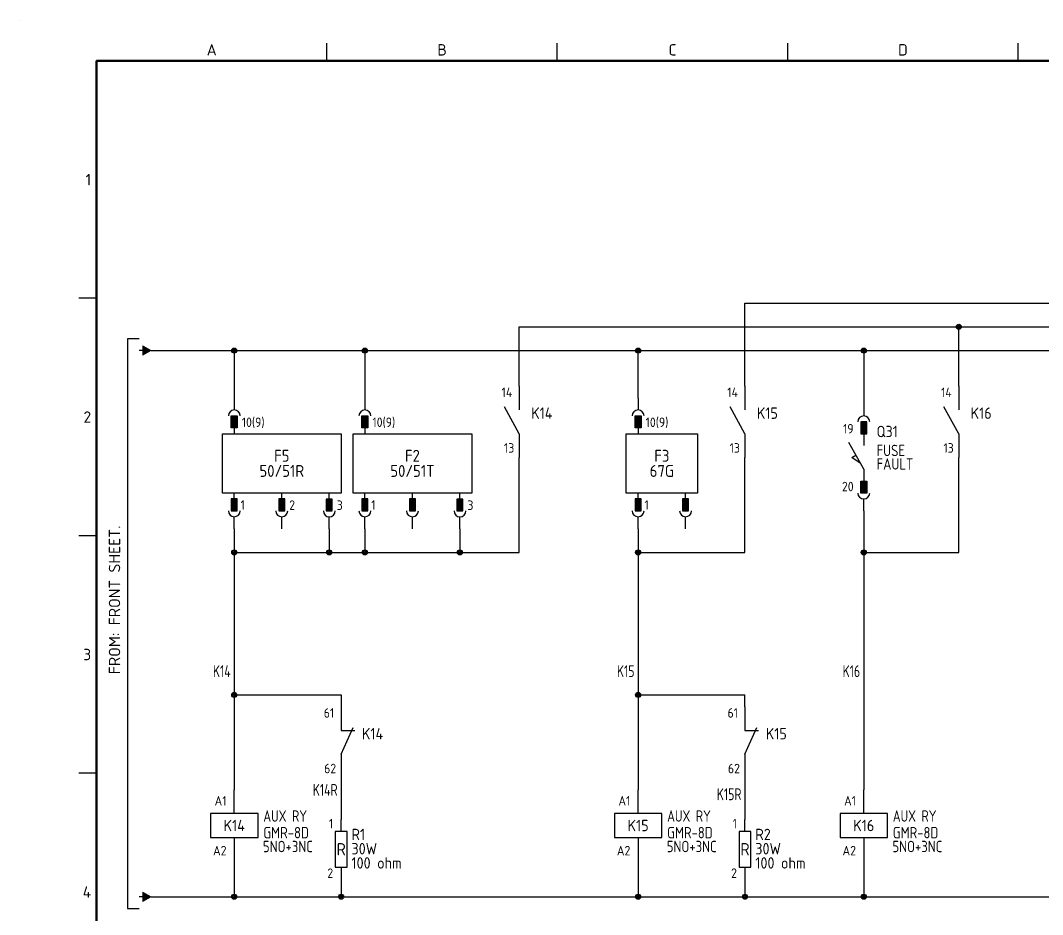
# Model space of a CAD drawing. Header units: millimetres. Extents: x 0 to 556, y 1 to 306.
# Drawn here: x 0 to 215.1, y 103.8 to 292 of the extents above; entities that cross this region are included whole.
import ezdxf
from ezdxf.enums import TextEntityAlignment as Align

# ---------------------------------------------------------------- set-up
doc = ezdxf.new("R2010")
doc.units = ezdxf.units.MM
for name, color, linetype in [('MISC', 7, 'Continuous'), ('Sheet Line', 3, 'Continuous'), ('Sheet Text', 2, 'Continuous'), ('SYMS', 7, 'Continuous'), ('TAGS', 7, 'Continuous'), ('TERMS', 7, 'Continuous'), ('WIRE_YELLOW', 2, 'Continuous'), ('WIREFIXED', 7, 'Continuous')]:
    doc.layers.add(name, color=color, linetype=linetype)
doc.layers.add('Sheet Out Line', color=2, linetype='Continuous', lineweight=50)
doc.styles.add('WD', font='ISOCP2.shx')
doc.styles.add('WD_IEC', font='ISOCP2.shx', dxfattribs={"width": 1.1, "height": 2.4, "bigfont": 'whgtxt.shx'})

# ---------------------------------------------------------------- blocks, each defined once
blk = doc.blocks.new('LSSA3')
blk.add_circle((0, 292), 0.01)
at = {"layer": 'Sheet Line'}
for p, q in [((64.5, 283.5), (64.5, 287.25)), ((113, 283.5), (113, 287.25)), ((161.5, 283.5), (161.5, 287.25)), ((210, 283.5), (210, 287.25)), ((16, 233.5), (12.25, 233.5)), ((16, 183.5), (12.25, 183.5)), ((16, 133.5), (12.25, 133.5))]:
    blk.add_line(p, q, dxfattribs=at)
at = {"layer": 'Sheet Out Line'}
blk.add_lwpolyline([(16, 6.5), (404, 6.5), (404, 283.5), (16, 283.5)], close=True, dxfattribs=at)
at = {"style": 'WD_IEC', "width": 1.1}
for tag, height, p in [('DESC4', 2.4, (57.5, 39.5)), ('CUSTOMERS31', 3.8, (219, 38)), ('TITLE1', 3.6, (333, 37.5)), ('CUSTOMERS21', 3.8, (219, 35.25)), ('DESC3', 2.4, (57.5, 33.5)), ('CUSTOMERS32', 3.8, (219, 32.5)), ('TITLE2', 3.6, (333, 32.5)), ('CUSTOMERS22', 3.8, (219, 29.75)), ('RN', 3.5, (398, 28.75)), ('DESC2', 2.4, (57.5, 27.5)), ('CUSTOMERS33', 3.8, (219, 27)), ('TITLE3', 3.6, (333, 27.5)), ('DESC1', 2.4, (57.5, 21.5)), ('FILE', 2.4, (314, 18.5)), ('WORKNO', 3.5, (365.5, 18.5)), ('DESC0', 2.4, (57.5, 15.5)), ('SHN', 2.4, (395, 12)), ('TSH', 2.4, (401, 9))]:
    blk.add_attdef(tag, text='', height=height, dxfattribs=at).set_placement(p, align=Align.MIDDLE_CENTER)
at = {"style": 'WD_IEC'}
for tag, p in [('DATE4', (96.5, 39.5)), ('DRWN4', (111.5, 39.5)), ('DSGN4', (126.5, 39.5)), ('CHKD4', (141.5, 39.5)), ('APPD4', (156.5, 39.5)), ('DATE3', (96.5, 33.5)), ('DRWN3', (111.5, 33.5)), ('DSGN3', (126.5, 33.5)), ('CHKD3', (141.5, 33.5)), ('APPD3', (156.5, 33.5)), ('DATE2', (96.5, 27.5)), ('DRWN2', (111.5, 27.5)), ('DSGN2', (126.5, 27.5)), ('CHKD2', (141.5, 27.5)), ('APPD2', (156.5, 27.5)), ('DATE1', (96.5, 21.5)), ('DRWN1', (111.5, 21.5)), ('DSGN1', (126.5, 21.5)), ('CHKD1', (141.5, 21.5)), ('APPD1', (156.5, 21.5)), ('DATE0', (96.5, 15.5)), ('DRWN0', (111.5, 15.5)), ('DSGN0', (126.5, 15.5)), ('CHKD0', (141.5, 15.5)), ('APPD0', (156.5, 15.5))]:
    blk.add_attdef(tag, text='', height=2.4, dxfattribs=at).set_placement(p, align=Align.MIDDLE_CENTER)
at = {"style": 'WD_IEC', "width": 1.1}
for tag, p in [('DWG1ST', (345, 10.5)), ('DWGNO', (373.49, 10.5))]:
    blk.add_attdef(tag, text='', height=3.5, dxfattribs=at).set_placement(p, align=Align.MIDDLE_LEFT)
at = {"style": 'WD_IEC', "width": 1.1, "flags": 9}
blk.add_attdef('WD_TB', (0, 0), '', height=2.4, dxfattribs=at)
at = {"layer": 'Sheet Text', "style": 'WD_IEC', "width": 1.1}
for s, p in [('A', (40.25, 284.62)), ('B', (88.75, 284.62)), ('C', (137.25, 284.62)), ('D', (185.75, 284.62))]:
    blk.add_text(s, height=2.4, dxfattribs=at).set_placement(p, align=Align.CENTER)
for s, p in [('1', (14.88, 258.5)), ('2', (14.88, 208.5)), ('3', (14.88, 158.5)), ('4', (14.88, 108.5))]:
    blk.add_text(s, height=2.4, dxfattribs=at).set_placement(p, align=Align.MIDDLE_RIGHT)
blk = doc.blocks.new('HONF1N')
blk.add_hatch(color=256).paths.add_polyline_path([(0.768, 1), (0.768, -1), (2.5, 0)])
at = {"lineweight": 0, "flags": 128}
for points in [[(0.768, 1), (2.5, 0)], [(0.768, 1), (0.768, -1), (2.5, 0)]]:
    blk.add_lwpolyline(points, dxfattribs=at)
at = {"flags": 128}
blk.add_lwpolyline([(0.768, 0), (0, 0)], dxfattribs=at)
at = {"style": 'WD', "flags": 1}
for tag, p in [('X2TERM01', (0.768, 0)), ('X8TERM02', (2.5, 0))]:
    blk.add_attdef(tag, p, '', height=0.08, rotation=90, dxfattribs=at)
blk = doc.blocks.new('VB421_AUXCONTACT1')
for p, q in [((0, 7.5), (0, 2.5)), ((0, -2.5), (-3.12, 3.12)), ((0, -2.5), (0, -7.5))]:
    blk.add_line(p, q)
at = {"linetype": 'Continuous', "style": 'WD_IEC'}
for tag, p in [('TERM01', (-1.47, 5.21)), ('TERM02', (-1.06, -6.5))]:
    blk.add_attdef(tag, text='', height=2, dxfattribs=at).set_placement(p, align=Align.RIGHT)
at = {"style": 'WD_IEC', "flags": 1}
for tag, p, height in [('X2TERM01', (0, 7.5), 0.34), ('X4LINK', (-2.75, 0), 0.32), ('X1LINK', (0, 0), 0.34), ('X8TERM02', (0, -7.5), 0.34)]:
    blk.add_attdef(tag, p, '', height=height, dxfattribs=at)
at = {"style": 'WD_IEC'}
for tag, p in [('TAG2', (2.5, 0.62)), ('TEXT1', (2.5, -2.89)), ('TEXT2', (2.5, -6.09))]:
    blk.add_attdef(tag, p, '', height=2.4, dxfattribs=at)
for tag, p in [('INST', (-2.43, -9.12)), ('LOC', (-2.58, -10.73))]:
    blk.add_attdef(tag, text='', height=1, dxfattribs=at).set_placement(p, align=Align.RIGHT)
at = {"style": 'WD_IEC', "flags": 1}
for tag, p in [('FAMILY', (-2.53, -13.64)), ('XREF', (-2.58, -12.19)), ('CONTACT', (-2.6, -15.24))]:
    blk.add_attdef(tag, text='', height=1, dxfattribs=at).set_placement(p, align=Align.RIGHT)
blk = doc.blocks.new('VB422_AUXCONTACT1')
for p, q in [((0, 7.5), (0, 2.5)), ((0, -2.5), (2.5, 3.12)), ((0, 2.5), (2.87, 2.5)), ((0, -2.5), (0, -7.5))]:
    blk.add_line(p, q)
at = {"linetype": 'Continuous', "style": 'WD_IEC'}
for tag, p in [('TERM01', (-1.47, 5.21)), ('TERM02', (-1.06, -6.5))]:
    blk.add_attdef(tag, text='', height=2, dxfattribs=at).set_placement(p, align=Align.RIGHT)
at = {"style": 'WD_IEC', "flags": 1}
for tag, p, height in [('X2TERM01', (0, 7.5), 0.34), ('X4LINK', (-0.55, 0), 0.32), ('X1LINK', (1.92, 0), 0.32), ('X8TERM02', (0, -7.5), 0.34)]:
    blk.add_attdef(tag, p, '', height=height, dxfattribs=at)
at = {"style": 'WD_IEC'}
for tag, p in [('TAG2', (4.38, 0.62)), ('TEXT1', (4.38, -2.89)), ('TEXT2', (4.38, -6.09))]:
    blk.add_attdef(tag, p, '', height=2.4, dxfattribs=at)
for tag, p in [('INST', (-2.43, -9.12)), ('LOC', (-2.58, -10.73))]:
    blk.add_attdef(tag, text='', height=1, dxfattribs=at).set_placement(p, align=Align.RIGHT)
at = {"style": 'WD_IEC', "flags": 1}
for tag, p in [('FAMILY', (-2.53, -13.64)), ('XREF', (-2.58, -12.19)), ('CONTACT', (-2.6, -15.24))]:
    blk.add_attdef(tag, text='', height=1, dxfattribs=at).set_placement(p, align=Align.RIGHT)
blk = doc.blocks.new('VF41_RES1')
for p, q in [((0, 3.75), (0, 6.25)), ((0, -3.75), (0, -6.25))]:
    blk.add_line(p, q)
blk.add_lwpolyline([(-1.25, 3.75), (-1.25, -3.75), (1.25, -3.75), (1.25, 3.75)], close=True)
at = {"style": 'WD_IEC', "flags": 1}
for tag, p in [('X2TERM01', (0, 6.25)), ('X8TERM02', (0, -6.25))]:
    blk.add_attdef(tag, p, '', height=0.32, dxfattribs=at)
at = {"style": 'WD_IEC'}
for tag, p in [('TERM01', (-1.69, 4.39)), ('TERM02', (-1.69, -6.03))]:
    blk.add_attdef(tag, text='', height=2, dxfattribs=at).set_placement(p, align=Align.RIGHT)
for tag, p in [('TAG1', (2.17, 3.12)), ('RATING1', (2.17, 0.12)), ('RATING2', (2.17, -2.88))]:
    blk.add_attdef(tag, text='', height=2.4, dxfattribs=at).set_placement(p, align=Align.MIDDLE_LEFT)
blk.add_attdef('TEXT', text='', height=2.6, dxfattribs=at).set_placement((0, 0), align=Align.MIDDLE_CENTER)
at = {"style": 'WD_IEC', "flags": 1}
for tag, p in [('INST', (-1.3, -7.89)), ('LOC', (-1.33, -9.19)), ('FAMILY', (-1.21, -10.57)), ('MFG', (-1.13, -12.11)), ('CAT', (-1.16, -13.41)), ('ASSYCODE', (-1.04, -14.8))]:
    blk.add_attdef(tag, text='', height=1, dxfattribs=at).set_placement(p, align=Align.RIGHT)
blk = doc.blocks.new('VG22_OCR1')
for p, q in [((0, 0), (0, -2.5)), ((0, -6.25), (0, -7.5)), ((0, -21.25), (0, -20)), ((10, -21.25), (10, -20)), ((20, -21.27), (20, -20.02)), ((0, -27.5), (0, -25)), ((10, -27.5), (10, -25)), ((20, -27.52), (20, -25.02))]:
    blk.add_line(p, q)
for points in [[(-0.62, -3.75), (0.62, -3.75), (0.62, -6.25), (-0.62, -6.25)], [(-2.5, -7.5), (22.5, -7.5), (22.5, -20), (-2.5, -20)], [(-0.62, -23.75), (0.62, -23.75), (0.62, -21.25), (-0.62, -21.25)], [(9.38, -23.75), (10.62, -23.75), (10.62, -21.25), (9.38, -21.25)], [(19.37, -23.77), (20.62, -23.77), (20.62, -21.27), (19.37, -21.27)]]:
    blk.add_lwpolyline(points, close=True)
for centre, start, end in [((0, -3.75), 0, 180), ((0, -23.75), 180, 0), ((10, -23.75), 180, 0), ((20, -23.77), 180, 0)]:
    blk.add_arc(centre, 1.25, start, end)
for points in [[(-0.62, -6.25), (-0.62, -3.75), (0.62, -6.25), (0.62, -3.75)], [(-0.62, -21.25), (-0.62, -23.75), (0.62, -21.25), (0.62, -23.75)], [(9.38, -21.25), (9.38, -23.75), (10.62, -21.25), (10.62, -23.75)], [(19.37, -21.27), (19.37, -23.77), (20.62, -21.27), (20.62, -23.77)]]:
    blk.add_solid(points)
at = {"style": 'WD', "flags": 1}
for tag, p in [('X2TERM01', (0, 0)), ('X8TERM02', (0, -27.5)), ('X8TERM03', (10, -27.5)), ('X8TERM04', (20, -27.52))]:
    blk.add_attdef(tag, p, '', height=0.32, dxfattribs=at)
at = {"linetype": 'Continuous', "style": 'WD'}
for tag, p in [('TERM01', (1.58, -6.1)), ('TERM02', (1.34, -23.5)), ('TERM03', (11.57, -23.54)), ('TERM04', (21.57, -23.56))]:
    blk.add_attdef(tag, p, '', height=2, dxfattribs=at)
at = {"style": 'WD'}
for tag, p in [('TAG2', (10, -12.15)), ('RATING12', (10, -15.35))]:
    blk.add_attdef(tag, text='', height=2.5, dxfattribs=at).set_placement(p, align=Align.MIDDLE_CENTER)
at = {"style": 'WD', "flags": 1}
for tag, p in [('INST', (-3.57, -16.07)), ('LOC', (-3.62, -17.38)), ('FAMILY', (-3.62, -20.05)), ('XREF', (-3.62, -18.73))]:
    blk.add_attdef(tag, text='', height=1, dxfattribs=at).set_placement(p, align=Align.RIGHT)
blk = doc.blocks.new('VA221_PFCHECKER2')
for p, q in [((0, 11.25), (0, 8.75)), ((0, 6.25), (0, 2.5)), ((0, -2.5), (-3.12, 3.12)), ((-2.5, 0), (-1.65, 0.47)), ((-0.74, -1.18), (-2.5, 0)), ((0, -2.5), (0, -5)), ((0, -11.25), (0, -8.75))]:
    blk.add_line(p, q)
for points in [[(0.62, 7.5), (-0.62, 7.5), (-0.62, 5), (0.62, 5)], [(0.62, -7.5), (-0.62, -7.5), (-0.62, -5), (0.62, -5)]]:
    blk.add_lwpolyline(points, close=True)
for centre, start, end in [((0, 7.5), 0, 180), ((0, -7.5), 180, 0)]:
    blk.add_arc(centre, 1.25, start, end)
for points in [[(0.62, 5), (0.62, 7.5), (-0.62, 5), (-0.62, 7.5)], [(0.62, -5), (0.62, -7.5), (-0.62, -5), (-0.62, -7.5)]]:
    blk.add_solid(points)
at = {"flags": 1}
for tag, p, height, style in [('X2TERM01', (0, 11.25), 0.08, 'WD'), ('X1LINK', (0, 0), 0.32, 'WD_IEC'), ('X8TERM02', (0, -11.25), 0.08, 'WD')]:
    blk.add_attdef(tag, p, '', height=height, dxfattribs=dict(at, style=style))
at = {"style": 'WD_IEC'}
for tag, p in [('TERM01', (-2.13, 5.04)), ('TERM02', (-2.13, -7.13))]:
    blk.add_attdef(tag, text='', height=2, dxfattribs=at).set_placement(p, align=Align.RIGHT)
blk.add_attdef('TAG2', text='', height=2.4, dxfattribs=at).set_placement((2.69, 5.46), align=Align.MIDDLE_LEFT)
at = {"style": 'WD_IEC', "width": 0.9}
for tag, p in [('TEXT1', (2.69, 1.47)), ('TEXT2', (2.69, -1.37))]:
    blk.add_attdef(tag, text='', height=2.4, dxfattribs=at).set_placement(p, align=Align.MIDDLE_LEFT)
at = {"style": 'WD_IEC', "flags": 1}
blk.add_attdef('XREF', text='', height=1.8, dxfattribs=at).set_placement((2.69, -3.73), align=Align.MIDDLE_LEFT)
for tag, p in [('INST', (-2.37, -9.97)), ('LOC', (-2.4, -11.27)), ('PINLIST_TYPE', (-2.27, -13.9)), ('FAMILY', (-2.27, -12.66))]:
    blk.add_attdef(tag, text='', height=1, dxfattribs=at).set_placement(p, align=Align.RIGHT)
blk = doc.blocks.new('WDDOT')
for radius in [0.529, 0.33, 0.164]:
    blk.add_circle((0, 0), radius)
blk = doc.blocks.new('VJ11_AUXRY_Q1')
for p, q in [((0, 2.5), (0, 7.5)), ((0, -2.5), (0, -7.5))]:
    blk.add_line(p, q)
blk.add_lwpolyline([(-5, 2.5), (-5, -2.5), (5, -2.5), (5, 2.5)], close=True)
at = {"style": 'WD_IEC', "flags": 1}
for tag, p, height in [('X2TERM01', (0, 7.5), 0.32), ('X4LINK', (-5, 0), 0.32), ('X1LINK', (5, 0), 0.32), ('INST', (2.17, -4.46), 1), ('LOC', (2.14, -5.76), 1), ('FAMILY', (2.27, -7.15), 1), ('X8TERM02', (0, -7.5), 0.32), ('MFG', (2.34, -8.68), 1), ('ASSYCODE', (2.25, -11.11), 1), ('CAT', (2.31, -9.98), 1), ('WDTAGALT', (2.25, -12.35), 1), ('PEER_PINLIST', (2.25, -13.65), 1)]:
    blk.add_attdef(tag, p, '', height=height, dxfattribs=at)
at = {"style": 'WD_IEC'}
for tag, p in [('TERM01', (-1.63, 4.2)), ('TERM02', (-1.63, -6.29))]:
    blk.add_attdef(tag, text='', height=2, dxfattribs=at).set_placement(p, align=Align.RIGHT)
for tag, p, width in [('RATING12', (6.11, 0.8), 0.85), ('RATING11', (6.11, -2.7), 0.9), ('RATING1', (6.04, -5.62), 0.9)]:
    blk.add_attdef(tag, p, '', height=2.4, dxfattribs=dict(at, width=width))
blk.add_attdef('TAG1', text='', height=2.4, dxfattribs=at).set_placement((0, 0), align=Align.MIDDLE_CENTER)
at = {"lineweight": 9, "style": 'WD_IEC'}
for tag, p in [('NO', (-5.5, -16.5)), ('NC', (-5.5, -20))]:
    blk.add_attdef(tag, text='', height=2.5, dxfattribs=at).set_placement(p, align=Align.TOP_RIGHT)
for tag, p in [('XREFNO', (-4, -16.5)), ('XREFNC', (-4, -20))]:
    blk.add_attdef(tag, text='', height=2.5, dxfattribs=at).set_placement(p, align=Align.TOP_LEFT)
blk = doc.blocks.new('WD_WNV')
at = {"linetype": 'Continuous', "style": 'WD_IEC', "width": 0.8}
blk.add_attdef('WIRENO', text='', height=2.5, rotation=90, dxfattribs=at).set_placement((-0.75, 0), align=Align.CENTER)
at = {"style": 'WD_IEC', "flags": 1}
for tag, p in [('W08USER', (-1, 0.375)), ('W04USER', (-1, 0.875)), ('W05USER', (-1, 0.75)), ('W09USER', (-1, 0.25)), ('W03USER', (-1, 1)), ('W06USER', (-1, 0.625)), ('W07USER', (-1, 0.5)), ('W02USER', (-1, 1.125)), ('W01USER', (-1, 1.25)), ('W10USER', (-1, 0.125))]:
    blk.add_attdef(tag, text='', height=0.08, dxfattribs=at).set_placement(p, align=Align.CENTER)
blk = doc.blocks.new('VG32_SGR1')
for p, q in [((0, 0), (0, -2.5)), ((0, -6.25), (0, -7.5)), ((0, -21.25), (0, -20)), ((10, -21.25), (10, -20)), ((0, -27.5), (0, -25)), ((10, -27.5), (10, -25))]:
    blk.add_line(p, q)
for points in [[(-0.62, -3.75), (0.62, -3.75), (0.62, -6.25), (-0.62, -6.25)], [(-2.5, -7.5), (12.5, -7.5), (12.5, -20), (-2.5, -20)], [(-0.62, -23.75), (0.62, -23.75), (0.62, -21.25), (-0.62, -21.25)], [(9.38, -23.75), (10.62, -23.75), (10.62, -21.25), (9.38, -21.25)]]:
    blk.add_lwpolyline(points, close=True)
for centre, start, end in [((0, -3.75), 0, 180), ((0, -23.75), 180, 0), ((10, -23.75), 180, 0)]:
    blk.add_arc(centre, 1.25, start, end)
for points in [[(-0.62, -6.25), (-0.62, -3.75), (0.62, -6.25), (0.62, -3.75)], [(-0.62, -21.25), (-0.62, -23.75), (0.62, -21.25), (0.62, -23.75)], [(9.38, -21.25), (9.38, -23.75), (10.62, -21.25), (10.62, -23.75)]]:
    blk.add_solid(points)
at = {"style": 'WD', "flags": 1}
for tag, p in [('X2TERM01', (0, 0)), ('X8TERM02', (0, -27.5)), ('X8TERM03', (10, -27.5))]:
    blk.add_attdef(tag, p, '', height=0.32, dxfattribs=at)
at = {"linetype": 'Continuous', "style": 'WD'}
for tag, p in [('TERM01', (1.58, -6.1)), ('TERM02', (1.34, -23.5)), ('TERM03', (11.57, -23.54))]:
    blk.add_attdef(tag, p, '', height=2, dxfattribs=at)
at = {"style": 'WD'}
for tag, p in [('TAG2', (5, -12.15)), ('RATING12', (5, -15.35))]:
    blk.add_attdef(tag, text='', height=2.5, dxfattribs=at).set_placement(p, align=Align.MIDDLE_CENTER)
at = {"style": 'WD', "flags": 1}
for tag, p in [('INST', (-4.99, -15.86)), ('LOC', (-5.03, -17.18)), ('FAMILY', (-5.03, -19.85)), ('XREF', (-5.03, -18.53))]:
    blk.add_attdef(tag, text='', height=1, dxfattribs=at).set_placement(p, align=Align.RIGHT)

msp = doc.modelspace()

# ---------------------------------------------------------------- linework, layer by layer
at = {"linetype": 'Continuous'}
for p, q in [((25, 225), (22.5, 225)), ((22.5, 225), (22.5, 105)), ((22.5, 105), (25, 105))]:
    msp.add_line(p, q, dxfattribs=at)
at = {"layer": 'WIRE_YELLOW', "linetype": 'Continuous'}
for p, q in [((152.5, 215), (152.5, 232.5)), ((152.5, 232.5), (395, 232.5)), ((105, 227.5), (392.5, 227.5)), ((105, 215), (105, 227.5)), ((197.5, 215), (197.5, 227.5)), ((27.5, 222.5), (27.5, 222.5)), ((27.5, 222.5), (395, 222.5)), ((45, 222.5), (45, 212.5)), ((72.5, 222.5), (72.5, 212.5)), ((130, 212.5), (130, 222.5)), ((177.5, 222.5), (177.5, 211.25)), ((105, 180), (105, 200)), ((152.5, 180), (152.5, 200)), ((197.5, 180), (197.5, 200)), ((177.5, 188.75), (177.5, 130)), ((45, 185), (45, 130)), ((65, 184.98), (65, 180)), ((72.5, 185), (72.5, 180)), ((92.5, 184.98), (92.5, 180)), ((130, 185), (130, 130)), ((45, 180), (105, 180)), ((130, 180), (152.5, 180)), ((177.5, 180), (197.5, 180)), ((45, 150), (67.5, 150)), ((67.5, 150), (67.5, 147.5)), ((130, 150), (152.5, 150)), ((152.5, 147.5), (152.5, 150)), ((67.5, 132.5), (67.5, 123.75)), ((152.5, 132.5), (152.5, 123.75)), ((45, 115), (45, 107.5)), ((130, 115), (130, 107.5)), ((177.5, 115), (177.5, 107.5)), ((67.5, 111.25), (67.5, 107.5)), ((152.5, 111.25), (152.5, 107.5)), ((27.5, 107.5), (395, 107.5))]:
    msp.add_line(p, q, dxfattribs=at)

# ---------------------------------------------------------------- block references
at = {"linetype": 'Continuous'}
msp.add_blockref('LSSA3', (0, 0), dxfattribs=at)
at = {"layer": 'SYMS', "linetype": 'Continuous'}
for name, p in [('WDDOT', (197.5, 227.5)), ('HONF1N', (25, 222.5)), ('WDDOT', (45, 222.5)), ('WDDOT', (72.5, 222.5)), ('WDDOT', (130, 222.5)), ('WDDOT', (177.5, 222.5)), ('WDDOT', (45, 180)), ('WDDOT', (65, 180)), ('WDDOT', (72.5, 180)), ('WDDOT', (92.5, 180)), ('WDDOT', (130, 180)), ('WDDOT', (177.5, 180)), ('WDDOT', (45, 150)), ('WDDOT', (130, 150)), ('HONF1N', (25, 107.5)), ('WDDOT', (45, 107.5)), ('WDDOT', (67.5, 107.5)), ('WDDOT', (130, 107.5)), ('WDDOT', (152.5, 107.5)), ('WDDOT', (177.5, 107.5))]:
    msp.add_blockref(name, p, dxfattribs=at)
ref = msp.add_blockref('VB421_AUXCONTACT1', (105, 207.5), dxfattribs=at)
ref.add_attrib('TERM02', '13', dxfattribs={"layer": 'TERMS', "linetype": 'Continuous', "height": 2, "style": 'WD_IEC'}).set_placement((103.94, 201), align=Align.RIGHT)
ref.add_attrib('TERM01', '14', dxfattribs={"layer": 'TERMS', "linetype": 'Continuous', "height": 2, "style": 'WD_IEC'}).set_placement((103.53, 212.71), align=Align.RIGHT)
ref.add_attrib('TAG2', 'K14', (107.5, 208.12), dxfattribs={"layer": 'TAGS', "height": 2.4, "style": 'WD_IEC'})
ref = msp.add_blockref('VB421_AUXCONTACT1', (152.5, 207.5), dxfattribs=at)
ref.add_attrib('TERM02', '13', dxfattribs={"layer": 'TERMS', "linetype": 'Continuous', "height": 2, "style": 'WD_IEC'}).set_placement((151.44, 201), align=Align.RIGHT)
ref.add_attrib('TERM01', '14', dxfattribs={"layer": 'TERMS', "linetype": 'Continuous', "height": 2, "style": 'WD_IEC'}).set_placement((151.03, 212.71), align=Align.RIGHT)
ref.add_attrib('TAG2', 'K15', (155, 208.12), dxfattribs={"layer": 'TAGS', "height": 2.4, "style": 'WD_IEC'})
ref = msp.add_blockref('VB421_AUXCONTACT1', (197.5, 207.5), dxfattribs=at)
ref.add_attrib('TERM02', '13', dxfattribs={"layer": 'TERMS', "linetype": 'Continuous', "height": 2, "style": 'WD_IEC'}).set_placement((196.44, 201), align=Align.RIGHT)
ref.add_attrib('TERM01', '14', dxfattribs={"layer": 'TERMS', "linetype": 'Continuous', "height": 2, "style": 'WD_IEC'}).set_placement((196.03, 212.71), align=Align.RIGHT)
ref.add_attrib('TAG2', 'K16', (200, 208.12), dxfattribs={"layer": 'TAGS', "height": 2.4, "style": 'WD_IEC'})
ref = msp.add_blockref('VG22_OCR1', (45, 212.5), dxfattribs=at)
ref.add_attrib('TERM01', '10(9)', (46.58, 206.4), dxfattribs={"layer": 'TERMS', "linetype": 'Continuous', "height": 2, "style": 'WD'})
ref.add_attrib('TAG2', 'F5', dxfattribs={"layer": 'TAGS', "height": 2.5, "style": 'WD'}).set_placement((55, 200.35), align=Align.MIDDLE_CENTER)
ref.add_attrib('TERM04', '3', (66.57, 188.94), dxfattribs={"layer": 'TERMS', "linetype": 'Continuous', "height": 2, "style": 'WD'})
ref.add_attrib('TERM03', '2', (56.57, 188.96), dxfattribs={"layer": 'TERMS', "linetype": 'Continuous', "height": 2, "style": 'WD'})
ref.add_attrib('TERM02', '1', (46.34, 189), dxfattribs={"layer": 'TERMS', "linetype": 'Continuous', "height": 2, "style": 'WD'})
ref.add_attrib('RATING12', '50/51R', dxfattribs={"layer": 'MISC', "height": 2.5, "style": 'WD'}).set_placement((55, 197.15), align=Align.MIDDLE_CENTER)
ref = msp.add_blockref('VG22_OCR1', (72.5, 212.5), dxfattribs=at)
ref.add_attrib('TERM01', '10(9)', (74.08, 206.4), dxfattribs={"layer": 'TERMS', "linetype": 'Continuous', "height": 2, "style": 'WD'})
ref.add_attrib('TAG2', 'F2', dxfattribs={"layer": 'TAGS', "height": 2.5, "style": 'WD'}).set_placement((82.5, 200.35), align=Align.MIDDLE_CENTER)
ref.add_attrib('TERM04', '3', (94.07, 188.94), dxfattribs={"layer": 'TERMS', "linetype": 'Continuous', "height": 2, "style": 'WD'})
ref.add_attrib('TERM02', '1', (73.84, 189), dxfattribs={"layer": 'TERMS', "linetype": 'Continuous', "height": 2, "style": 'WD'})
ref.add_attrib('RATING12', '50/51T', dxfattribs={"layer": 'MISC', "height": 2.5, "style": 'WD'}).set_placement((82.5, 197.15), align=Align.MIDDLE_CENTER)
ref = msp.add_blockref('VG32_SGR1', (130, 212.5), dxfattribs=at)
ref.add_attrib('TERM01', '10(9)', (131.58, 206.4), dxfattribs={"layer": 'TERMS', "linetype": 'Continuous', "height": 2, "style": 'WD'})
ref.add_attrib('TAG2', 'F3', dxfattribs={"layer": 'TAGS', "height": 2.5, "style": 'WD'}).set_placement((135, 200.35), align=Align.MIDDLE_CENTER)
ref.add_attrib('TERM02', '1', (131.34, 189), dxfattribs={"layer": 'TERMS', "linetype": 'Continuous', "height": 2, "style": 'WD'})
ref.add_attrib('RATING12', '67G', dxfattribs={"layer": 'MISC', "height": 2.5, "style": 'WD'}).set_placement((135, 197.15), align=Align.MIDDLE_CENTER)
ref = msp.add_blockref('VA221_PFCHECKER2', (177.5, 200), dxfattribs=at)
ref.add_attrib('TEXT2', 'FAULT', dxfattribs={"layer": 'MISC', "height": 2.4, "style": 'WD_IEC', "width": 0.9}).set_placement((180.19, 198.63), align=Align.MIDDLE_LEFT)
ref.add_attrib('TERM02', '20', dxfattribs={"layer": 'TERMS', "height": 2, "style": 'WD_IEC'}).set_placement((175.37, 192.87), align=Align.RIGHT)
ref.add_attrib('TERM01', '19', dxfattribs={"layer": 'TERMS', "height": 2, "style": 'WD_IEC'}).set_placement((175.37, 205.04), align=Align.RIGHT)
ref.add_attrib('TAG2', 'Q31', dxfattribs={"layer": 'TAGS', "height": 2.4, "style": 'WD_IEC'}).set_placement((180.19, 205.46), align=Align.MIDDLE_LEFT)
ref.add_attrib('TEXT1', 'FUSE', dxfattribs={"layer": 'MISC', "height": 2.4, "style": 'WD_IEC', "width": 0.9}).set_placement((180.19, 201.47), align=Align.MIDDLE_LEFT)
ref = msp.add_blockref('VB422_AUXCONTACT1', (67.5, 140), dxfattribs=at)
ref.add_attrib('TERM02', '62', dxfattribs={"layer": 'TERMS', "linetype": 'Continuous', "height": 2, "style": 'WD_IEC'}).set_placement((66.44, 133.5), align=Align.RIGHT)
ref.add_attrib('TERM01', '61', dxfattribs={"layer": 'TERMS', "linetype": 'Continuous', "height": 2, "style": 'WD_IEC'}).set_placement((66.03, 145.21), align=Align.RIGHT)
ref.add_attrib('TAG2', 'K14', (71.87, 140.62), dxfattribs={"layer": 'TAGS', "height": 2.4, "style": 'WD_IEC'})
ref = msp.add_blockref('VB422_AUXCONTACT1', (152.5, 140), dxfattribs=at)
ref.add_attrib('TERM02', '62', dxfattribs={"layer": 'TERMS', "linetype": 'Continuous', "height": 2, "style": 'WD_IEC'}).set_placement((151.44, 133.5), align=Align.RIGHT)
ref.add_attrib('TERM01', '61', dxfattribs={"layer": 'TERMS', "linetype": 'Continuous', "height": 2, "style": 'WD_IEC'}).set_placement((151.03, 145.21), align=Align.RIGHT)
ref.add_attrib('TAG2', 'K15', (156.88, 140.62), dxfattribs={"layer": 'TAGS', "height": 2.4, "style": 'WD_IEC'})
ref = msp.add_blockref('VJ11_AUXRY_Q1', (45, 122.5), dxfattribs=at)
ref.add_attrib('RATING1', '5NO+3NC', (51.04, 116.88), dxfattribs={"layer": 'MISC', "height": 2.4, "style": 'WD_IEC', "width": 0.9})
ref.add_attrib('RATING11', 'GMR-8D', (51.11, 119.8), dxfattribs={"layer": 'MISC', "height": 2.4, "style": 'WD_IEC', "width": 0.9})
ref.add_attrib('RATING12', 'AUX RY', (51.11, 123.3), dxfattribs={"layer": 'MISC', "height": 2.4, "style": 'WD_IEC', "width": 0.85})
ref.add_attrib('TAG1', 'K14', dxfattribs={"layer": 'TAGS', "height": 2.4, "style": 'WD_IEC'}).set_placement((45, 122.5), align=Align.MIDDLE_CENTER)
ref.add_attrib('TERM02', 'A2', dxfattribs={"layer": 'TERMS', "height": 2, "style": 'WD_IEC'}).set_placement((43.37, 116.21), align=Align.RIGHT)
ref.add_attrib('TERM01', 'A1', dxfattribs={"layer": 'TERMS', "height": 2, "style": 'WD_IEC'}).set_placement((43.37, 126.7), align=Align.RIGHT)
ref = msp.add_blockref('VJ11_AUXRY_Q1', (130, 122.5), dxfattribs=at)
ref.add_attrib('RATING1', '5NO+3NC', (136.04, 116.88), dxfattribs={"layer": 'MISC', "height": 2.4, "style": 'WD_IEC', "width": 0.9})
ref.add_attrib('RATING11', 'GMR-8D', (136.11, 119.8), dxfattribs={"layer": 'MISC', "height": 2.4, "style": 'WD_IEC', "width": 0.9})
ref.add_attrib('RATING12', 'AUX RY', (136.11, 123.3), dxfattribs={"layer": 'MISC', "height": 2.4, "style": 'WD_IEC', "width": 0.85})
ref.add_attrib('TAG1', 'K15', dxfattribs={"layer": 'TAGS', "height": 2.4, "style": 'WD_IEC'}).set_placement((130, 122.5), align=Align.MIDDLE_CENTER)
ref.add_attrib('TERM02', 'A2', dxfattribs={"layer": 'TERMS', "height": 2, "style": 'WD_IEC'}).set_placement((128.37, 116.21), align=Align.RIGHT)
ref.add_attrib('TERM01', 'A1', dxfattribs={"layer": 'TERMS', "height": 2, "style": 'WD_IEC'}).set_placement((128.37, 126.7), align=Align.RIGHT)
ref = msp.add_blockref('VJ11_AUXRY_Q1', (177.5, 122.5), dxfattribs=at)
ref.add_attrib('RATING1', '5NO+3NC', (183.54, 116.88), dxfattribs={"layer": 'MISC', "height": 2.4, "style": 'WD_IEC', "width": 0.9})
ref.add_attrib('RATING11', 'GMR-8D', (183.61, 119.8), dxfattribs={"layer": 'MISC', "height": 2.4, "style": 'WD_IEC', "width": 0.9})
ref.add_attrib('RATING12', 'AUX RY', (183.61, 123.3), dxfattribs={"layer": 'MISC', "height": 2.4, "style": 'WD_IEC', "width": 0.85})
ref.add_attrib('TAG1', 'K16', dxfattribs={"layer": 'TAGS', "height": 2.4, "style": 'WD_IEC'}).set_placement((177.5, 122.5), align=Align.MIDDLE_CENTER)
ref.add_attrib('TERM02', 'A2', dxfattribs={"layer": 'TERMS', "height": 2, "style": 'WD_IEC'}).set_placement((175.87, 116.21), align=Align.RIGHT)
ref.add_attrib('TERM01', 'A1', dxfattribs={"layer": 'TERMS', "height": 2, "style": 'WD_IEC'}).set_placement((175.87, 126.7), align=Align.RIGHT)
ref = msp.add_blockref('VF41_RES1', (67.5, 117.5), dxfattribs=at)
ref.add_attrib('RATING2', '100 ohm', dxfattribs={"layer": 'MISC', "height": 2.4, "style": 'WD_IEC'}).set_placement((69.67, 114.62), align=Align.MIDDLE_LEFT)
ref.add_attrib('RATING1', '30W', dxfattribs={"layer": 'MISC', "height": 2.4, "style": 'WD_IEC'}).set_placement((69.67, 117.62), align=Align.MIDDLE_LEFT)
ref.add_attrib('TAG1', 'R1', dxfattribs={"layer": 'TAGS', "height": 2.4, "style": 'WD_IEC'}).set_placement((69.67, 120.62), align=Align.MIDDLE_LEFT)
ref.add_attrib('TERM02', '2', dxfattribs={"layer": 'TERMS', "height": 2, "style": 'WD_IEC'}).set_placement((65.81, 111.47), align=Align.RIGHT)
ref.add_attrib('TERM01', '1', dxfattribs={"layer": 'TERMS', "height": 2, "style": 'WD_IEC'}).set_placement((65.81, 121.89), align=Align.RIGHT)
ref.add_attrib('TEXT', 'R', dxfattribs={"layer": 'MISC', "height": 2.6, "style": 'WD_IEC'}).set_placement((67.5, 117.5), align=Align.MIDDLE_CENTER)
ref = msp.add_blockref('VF41_RES1', (152.5, 117.5), dxfattribs=at)
ref.add_attrib('RATING2', '100 ohm', dxfattribs={"layer": 'MISC', "height": 2.4, "style": 'WD_IEC'}).set_placement((154.67, 114.62), align=Align.MIDDLE_LEFT)
ref.add_attrib('RATING1', '30W', dxfattribs={"layer": 'MISC', "height": 2.4, "style": 'WD_IEC'}).set_placement((154.67, 117.62), align=Align.MIDDLE_LEFT)
ref.add_attrib('TAG1', 'R2', dxfattribs={"layer": 'TAGS', "height": 2.4, "style": 'WD_IEC'}).set_placement((154.67, 120.62), align=Align.MIDDLE_LEFT)
ref.add_attrib('TERM02', '2', dxfattribs={"layer": 'TERMS', "height": 2, "style": 'WD_IEC'}).set_placement((150.81, 111.47), align=Align.RIGHT)
ref.add_attrib('TERM01', '1', dxfattribs={"layer": 'TERMS', "height": 2, "style": 'WD_IEC'}).set_placement((150.81, 121.89), align=Align.RIGHT)
ref.add_attrib('TEXT', 'R', dxfattribs={"layer": 'MISC', "height": 2.6, "style": 'WD_IEC'}).set_placement((152.5, 117.5), align=Align.MIDDLE_CENTER)
at = {"layer": 'WIREFIXED', "linetype": 'Continuous'}
ref = msp.add_blockref('WD_WNV', (45, 155), dxfattribs=at)
ref.add_attrib('WIRENOF', 'K14', dxfattribs={"linetype": 'Continuous', "height": 2.5, "style": 'WD_IEC', "width": 0.8}).set_placement((44.25, 155), align=Align.MIDDLE_RIGHT)
ref = msp.add_blockref('WD_WNV', (130, 155), dxfattribs=at)
ref.add_attrib('WIRENOF', 'K15', dxfattribs={"linetype": 'Continuous', "height": 2.5, "style": 'WD_IEC', "width": 0.8}).set_placement((129.25, 155), align=Align.MIDDLE_RIGHT)
ref = msp.add_blockref('WD_WNV', (177.5, 155), dxfattribs=at)
ref.add_attrib('WIRENOF', 'K16', dxfattribs={"linetype": 'Continuous', "height": 2.5, "style": 'WD_IEC', "width": 0.8}).set_placement((176.75, 155), align=Align.MIDDLE_RIGHT)
ref = msp.add_blockref('WD_WNV', (67.5, 130), dxfattribs=at)
ref.add_attrib('WIRENOF', 'K14R', dxfattribs={"linetype": 'Continuous', "height": 2.5, "style": 'WD_IEC', "width": 0.8}).set_placement((66.75, 130), align=Align.MIDDLE_RIGHT)
ref = msp.add_blockref('WD_WNV', (152.5, 129.08), dxfattribs=at)
ref.add_attrib('WIRENOF', 'K15R', dxfattribs={"linetype": 'Continuous', "height": 2.5, "style": 'WD_IEC', "width": 0.8}).set_placement((151.75, 129.08), align=Align.MIDDLE_RIGHT)

# ---------------------------------------------------------------- texts
at = {"linetype": 'Continuous', "insert": (20.99, 170), "char_height": 2.4, "width": 67.5, "attachment_point": 8, "rotation": 90, "style": 'WD_IEC'}
msp.add_mtext('FROM: FRONT SHEET.^I', dxfattribs=at)

doc.saveas('drawing.dxf')
